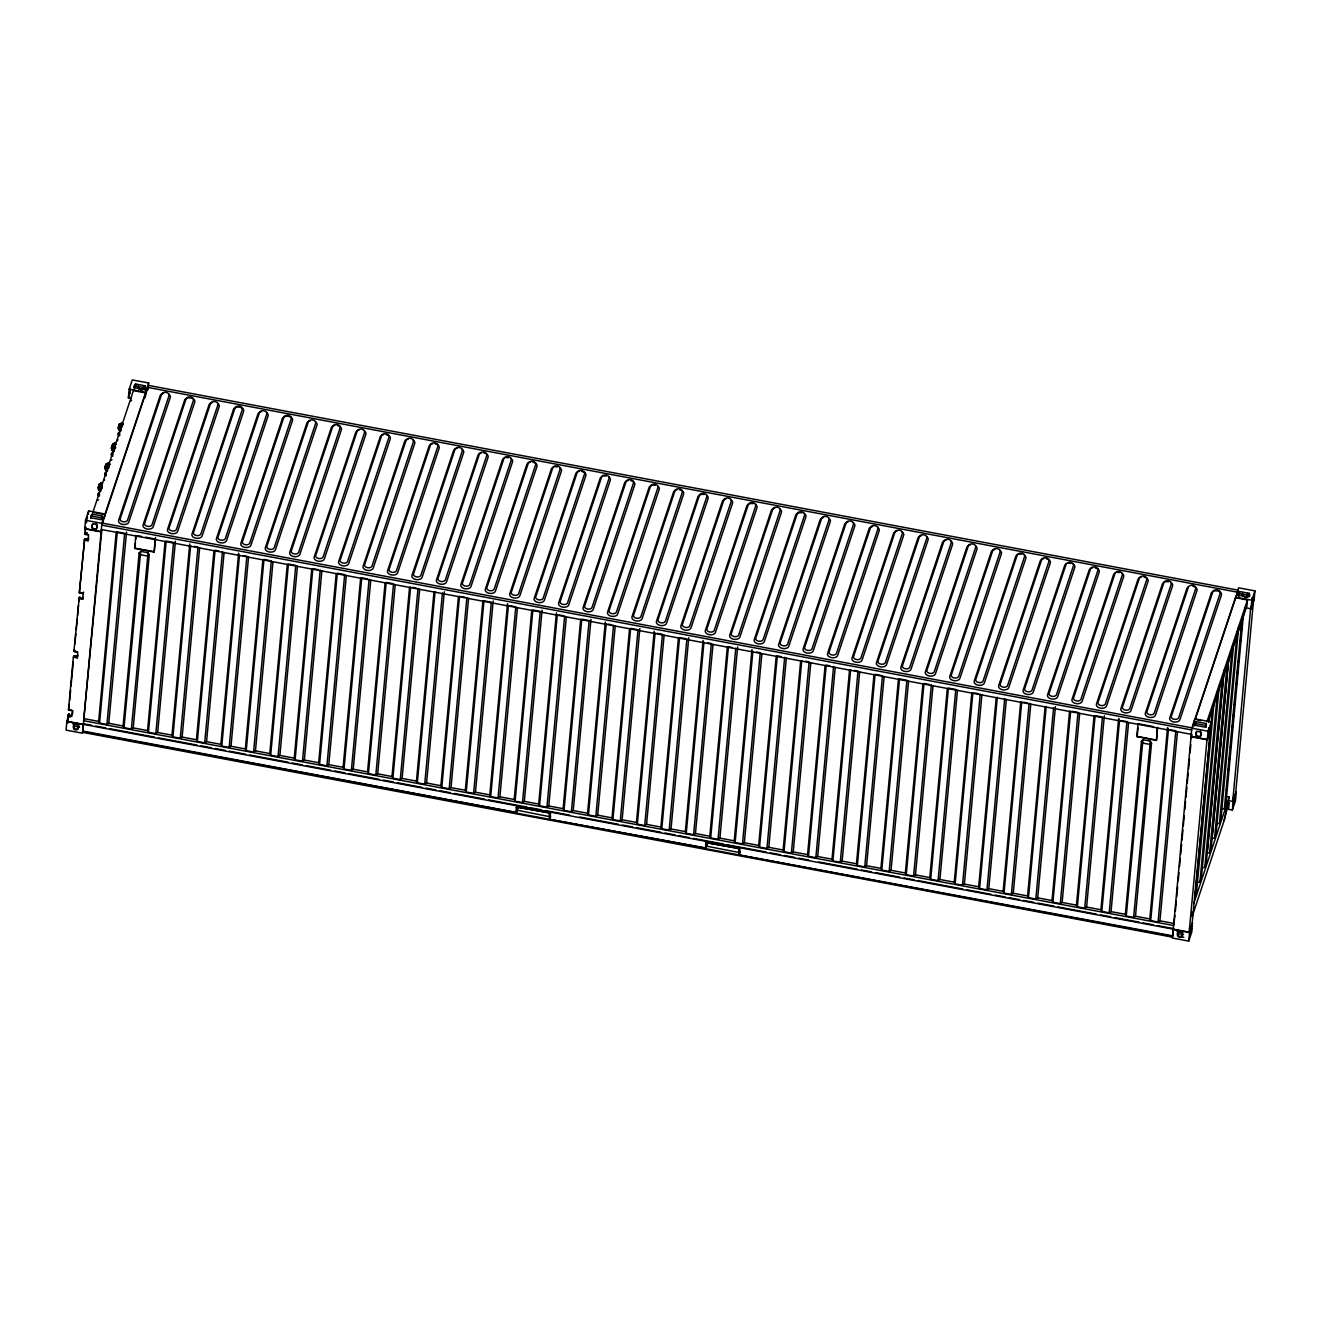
<?xml version="1.0" encoding="UTF-8"?>
<svg xmlns="http://www.w3.org/2000/svg" width="1321" height="1321" viewBox="0 0 1321 1321"><rect width="100%" height="100%" fill="white"/><g stroke="black" fill="none" stroke-linecap="round" stroke-linejoin="round"><path stroke-width="1.5" d="M107.018 467.535L108.471 463.077L106.39 465.768L106.357 467.419L108.19 466.577L107.992 467.419L105.036 466.99M123.365 424.487L119.138 424.206L118.989 425.857L121.499 426.6L120.327 427.558L119.716 425.775L121.78 423.1L121.433 427.327L118.907 426.881L119.996 424.916M67.602 723.38L67.619 722.653A7.53 0.859 -79.4 0 1 67.817 720.572L67.965 719.45M108.124 467.304L106.918 470.243L106.142 468.41M121.78 423.1L119.204 425.23L120.261 429.903L119.402 430.101L121.119 422.968M101.222 482.578L98.877 486.26L99.719 487.614L101.222 482.578L101.667 486.145M114.3 449.982A1.882 1.189 5.3 0 1 111.922 449.09A1.882 1.189 5.3 0 1 113.111 447.637L113.292 444.351L115.191 442.733L114.696 448.034L111.311 448.149L114.316 449.487M106.027 467.056L106.126 465.421L105.961 467.172M121.169 429.044L118.296 428.516L118.973 425.362L119.187 428.681L119.27 427.195M119.336 426.534L119.435 425.445M106.39 467.056L107.81 462.961M119.699 427.079L120.079 423.942L121.928 424.289M69.336 714.083L66.843 721.547L66.05 730.117L82.43 733.188L83.52 723.759L91.611 725.279M104.805 516.115L105.003 514.018L88.623 510.946L85.518 520.259L84.726 528.829L101.106 531.917L101.866 529.605L83.652 720.705L1173.576 925.526L1174.996 915.387M67.404 721.349L68.395 714.281L67.404 721.349L1189.164 932.147L1192.169 923.115L1211.291 721.927L1194.927 718.855L1191.823 728.168L1173.246 929.158M67.916 715.718L71.763 716.444L72.308 710.632L68.461 709.905L73.349 657.164L73.827 655.728L77.675 656.454L77.196 657.891L73.349 657.164M77.196 657.891L77.724 652.079L73.893 651.352L79.26 597.175L78.897 601.237M79.326 592.815L84.693 538.621L79.326 592.815L83.157 593.525L83.636 592.089A3.269 2.081 5.3 0 1 82.48 593.013L80.664 593.426L80.036 592.171M84.214 540.074L88.061 540.784L88.59 534.972L84.759 534.262L85.749 527.195L85.403 530.943M69.319 704.407L68.461 709.905M69.699 700.361L70.64 690.206M71.004 686.16L73.266 661.821M74.934 643.839L75.875 633.684M76.255 629.638L77.196 619.499M77.576 615.437L78.517 605.299M87.335 518.74L87.384 516.759L86.757 518.393M88.309 514.364L88.623 510.946M78.781 598.611L82.629 599.338L83.157 593.525M72.804 710.582L72.589 713.67M90.571 518.443A5.218 3.303 5.3 0 1 92.206 516.131L92.387 514.166L101.965 515.966L101.783 517.931A5.218 3.303 5.3 0 1 102.08 519.929M101.007 489.464L98.051 487.482L101.436 487.35L101.915 485.913M98.002 488.126L98.299 486.755M101.965 488.737L102.212 487.201L98.943 486.607L99.521 483.75L100.28 484.295M101.189 489.183L99.488 490.025L100.148 483.866M99.488 490.025L98.778 487.267L99.835 485.798M100.148 490.141L101.321 487.73M101.04 488.555L101.007 489.563M106.274 466.957L106.671 464.893M110.056 464.464L105.812 464.183L106.44 465.735M106.093 470.094L106.951 469.88M83.322 724.337L101.899 523.347L145.492 392.882L133.421 390.62L92.866 512.333L104.953 514.596M82.843 731.025L515.983 812.432L82.645 731.603L83.52 723.759M108.19 467.584L108.322 465.124L106.489 464.777L106.357 467.419L106.39 465.768M108.471 463.077L105.581 466.858M111.311 448.149L111.608 446.779L114.762 447.373L115.241 445.937M112.648 444.335L115.125 444.698L113.738 447.258L112.037 446.003L112.846 443.773L116.446 444.45M115.274 448.76L115.538 447.225L112.252 446.63L114.531 442.601M115.191 442.733L112.186 446.283L112.103 447.291L114.63 447.753L113.457 450.164L113.474 443.889M112.813 450.032L112.797 447.406L112.83 448.711M113.144 445.804L113.292 444.351M113.738 447.258L114.696 447.026M119.138 424.206L118.296 428.516M120.327 427.558L121.648 425.147L119.798 424.801M122.391 424.966L123.315 423.843M131.241 398.331L128.368 397.786L129.161 389.216L132.265 379.903L148.646 382.974L148.018 389.844M1174.253 923.511L1159.921 920.82L1158.071 922.008L1150.707 920.621L1149.798 918.921L1135.482 916.229L1133.616 917.418L1126.252 916.031L1125.36 914.33L1111.027 911.639L1109.178 912.811L1101.813 911.44L1100.905 909.74L1086.589 907.048L1084.723 908.221L1077.358 906.833L1076.466 905.149L1062.134 902.458L1060.284 903.63L1052.92 902.243L1052.011 900.542L1037.695 897.851L1035.829 899.04L1028.481 897.653L1027.573 895.952L1013.257 893.26L1011.391 894.449L1004.026 893.062L1003.134 891.361L988.802 888.67L986.952 889.842L979.588 888.472L978.679 886.771L964.363 884.079L962.497 885.252L955.133 883.865L954.241 882.18L939.908 879.489L938.059 880.661L930.694 879.274L929.786 877.573L915.47 874.882L913.604 876.071L906.256 874.684L905.347 872.983L891.031 870.291L889.165 871.464L881.801 870.093L880.909 868.392L866.576 865.701L864.727 866.873L857.362 865.486L856.454 863.802L842.138 861.11L840.272 862.283L832.907 860.896L832.015 859.195L817.682 856.503L815.833 857.692L808.469 856.305L807.56 854.604L793.244 851.913L791.378 853.102L784.014 851.715L783.122 850.014L768.805 847.322L766.94 848.495L759.575 847.124L758.667 845.423L744.35 842.732L742.485 843.904L735.137 842.517L734.228 840.833L719.912 838.141L718.046 839.314L710.681 837.927L709.79 836.226L695.457 833.534L693.608 834.723L686.243 833.336L685.335 831.636L671.018 828.944L669.153 830.133L661.788 828.746L660.896 827.045L646.563 824.354L644.714 825.526L637.349 824.155L636.441 822.455L622.125 819.763L620.259 820.935L612.911 819.548L612.003 817.864L597.686 815.173L595.821 816.345L588.456 814.958L587.564 813.257L573.231 810.566L571.382 811.755L564.017 810.367L563.109 808.667L548.793 805.975L546.927 807.164L539.562 805.777L538.671 804.076L524.338 801.385L522.489 802.557L515.124 801.187L514.216 799.486L499.899 796.794L498.034 797.967L490.685 796.58L489.777 794.895L475.461 792.204L473.595 793.376L466.23 791.989L465.339 790.288L451.006 787.597L449.157 788.786L441.792 787.399L440.884 785.698L426.567 783.006L424.702 784.179L417.337 782.808L416.445 781.107L402.112 778.416L400.263 779.588L392.898 778.201L391.99 776.517L377.674 773.825L375.808 774.998L368.443 773.611L367.552 771.91L353.219 769.218L351.369 770.407L344.005 769.02L343.097 767.319L328.78 764.628L326.914 765.817L319.566 764.43L318.658 762.729L304.342 760.037L302.476 761.21L295.111 759.839L294.22 758.138L279.887 755.447L278.037 756.619L270.673 755.232L269.765 753.548L255.448 750.856L253.582 752.029L246.218 750.642L245.326 748.941L230.993 746.249L229.144 747.438L221.779 746.051L220.871 744.35L206.555 741.659L204.689 742.848L197.341 741.461L196.433 739.76L182.116 737.068L180.25 738.241L172.886 736.87L171.994 735.17L157.661 732.478L155.812 733.65L148.447 732.263L147.539 730.579L133.223 727.888L131.357 729.06L123.992 727.673L123.101 725.972L108.768 723.281L106.918 724.469L99.554 723.082L98.646 721.382L116.198 532.214M99.554 723.082L117.288 531.884L124.653 533.271L106.918 724.469M134.329 389.662L134.511 387.714A5.218 3.303 5.3 0 1 135.733 384.048L145.293 385.848L145.112 387.813A5.218 3.303 5.3 0 1 145.112 390.438M134.015 387.664A5.218 3.303 5.3 0 1 135.551 386.013L135.733 384.048M108.768 723.281L126.519 532.082M145.046 397.638L148.646 382.974M155.564 537.548L154.21 552.062L134.891 548.43L135.749 535.352M134.891 548.43L135.386 542.997M135.733 539.364L136.063 535.732M123.101 725.972L139.151 552.938L140.703 551.369L148.068 552.756L149.273 554.837L133.223 727.888M123.992 727.673L140.703 551.369M131.357 729.06L148.068 552.756M154.21 552.062L155.085 538.985L145.409 537.168M147.539 730.579L165.092 541.412M148.447 732.263L166.182 541.065L173.546 542.452L155.812 733.65M157.661 732.478L175.396 541.28M171.994 735.17L189.729 543.971M172.886 736.87L190.62 545.656M180.25 738.241L197.985 547.043L194.303 546.349M182.116 737.068L199.653 547.901M196.433 739.76L213.985 550.593M197.341 741.461L215.075 550.263L218.758 550.956M204.689 742.848L222.44 551.633M206.555 741.659L224.108 552.492M220.871 744.35L238.622 553.152M221.779 746.051L239.514 554.853M229.144 747.438L246.878 556.24L243.196 555.547M230.993 746.249L248.546 557.082M245.326 748.941L262.879 559.774M246.218 750.642L263.969 559.444L269.484 560.484M253.582 752.029L271.317 560.831M255.448 750.856L273.001 561.689M269.765 753.548L287.317 564.381M270.673 755.232L288.407 564.034L295.772 565.421L278.037 756.619M279.887 755.447L297.44 566.28M294.22 758.138L311.756 568.971M295.111 759.839L312.846 568.624L318.378 569.665M302.476 761.21L320.21 570.012M304.342 760.037L321.878 570.87M318.658 762.729L336.211 573.562M319.566 764.43L337.301 573.231L344.665 574.602L326.914 765.817M328.78 764.628L346.333 575.461M343.097 767.319L360.65 578.152M344.005 769.02L361.739 577.822L367.271 578.862M351.369 770.407L369.104 579.209M353.219 769.218L370.772 580.068M367.552 771.91L385.105 582.759M368.443 773.611L386.194 582.412L393.542 583.799L375.808 774.998M377.674 773.825L395.227 584.658M391.99 776.517L409.543 587.35M392.898 778.201L410.633 587.003M400.263 779.588L417.997 588.39M402.112 778.416L419.665 589.249M416.445 781.107L433.982 591.94M417.337 782.808L435.071 591.61M424.702 784.179L442.436 592.98M426.567 783.006L444.302 591.808M440.884 785.698L458.437 596.531M441.792 787.399L459.526 596.2M449.157 788.786L466.891 597.587M451.006 787.597L468.559 598.43M465.339 790.288L482.875 601.121M466.23 791.989L483.965 600.791L491.329 602.178L473.595 793.376M475.461 792.204L493.195 600.989M489.777 794.895L507.512 603.68M490.685 796.58L508.42 605.381M498.034 797.967L515.784 606.768M499.899 796.794L517.452 607.627M514.216 799.486L531.769 610.319M515.124 801.187L532.858 609.972L540.223 611.359L522.489 802.557M515.801 812.993L516.494 806.982M516.263 813.092L517.749 807.081L549.387 813.092L549.387 819.317L516.263 813.092L518.195 807.263M550.774 816.89L516.759 810.12M524.338 801.385L542.089 610.186M538.671 804.076L556.405 612.878M539.562 805.777L557.313 614.579M546.927 807.164L564.661 615.949M548.793 805.975L566.346 616.808M549.85 819.4L705.563 848.049L549.85 819.4L549.586 812.778L516.445 807.164M550.031 818.822L550.543 813.373L549.272 812.035L517.981 806.14L516.296 807.56M563.109 808.667L580.662 619.499M564.017 810.367L581.752 619.169L589.116 620.556L571.382 811.755M573.231 810.566L590.966 619.367M587.564 813.257L605.299 622.059M588.456 814.958L606.19 623.76M595.821 816.345L613.555 625.147M597.686 815.173L615.223 626.005M612.003 817.864L629.556 628.697M612.911 819.548L630.645 628.35L638.01 629.737L620.259 820.935M622.125 819.763L639.859 628.565M636.441 822.455L654.192 631.256M637.349 824.155L655.084 632.941M644.714 825.526L662.448 634.328L656.933 633.287M646.563 824.354L664.116 635.186M660.896 827.045L678.449 637.878M661.788 828.746L679.539 637.548L686.887 638.918L669.153 830.133M671.018 828.944L688.753 637.746M685.335 831.636L703.069 640.437M686.243 833.336L703.977 642.138M693.608 834.723L711.342 643.525L707.66 642.832M695.457 833.534L713.01 644.367M705.364 848.627L706.058 842.6M705.827 848.709L707.313 842.715L738.951 848.709L738.951 854.935L705.827 848.709L707.759 842.881M706.471 842.699L706.322 845.754M709.79 836.226L727.326 647.059M710.681 837.927L728.416 646.729L732.098 647.422M718.046 839.314L735.78 648.116M719.912 838.141L737.646 646.927M734.228 840.833L751.963 649.618M735.137 842.517L752.871 651.319M1157.229 925.542L1173.428 928.58L1172.569 936.424L739.413 855.017L739.347 847.834L707.544 841.774L705.876 843.178M742.485 843.904L760.236 652.706L756.553 652.013M744.35 842.732L761.903 653.565M758.667 845.423L776.22 656.256M759.575 847.124L777.309 655.91L780.992 656.603M766.94 848.495L784.674 657.297M768.805 847.322L786.342 658.155M783.122 850.014L800.675 660.847M784.014 851.715L801.764 660.517M791.378 853.102L809.113 661.887L805.447 661.21M793.244 851.913L810.797 662.746M807.56 854.604L825.113 665.437M808.469 856.305L826.203 665.107L829.885 665.801M815.833 857.692L833.568 666.494M817.682 856.503L835.235 667.336M832.015 859.195L849.552 670.044M832.907 860.896L850.641 669.697M840.272 862.283L858.006 671.085L854.324 670.391M842.138 861.11L859.674 671.943M856.454 863.802L874.007 674.635M857.362 865.486L875.096 674.288L880.612 675.328M864.727 866.873L882.461 675.675M866.576 865.701L884.129 676.534M880.909 868.392L898.445 679.225M881.801 870.093L899.535 678.895L906.9 680.265L889.165 871.464M891.031 870.291L908.567 681.124M905.347 872.983L922.9 683.816M906.256 874.684L923.99 683.485L929.505 684.526M913.604 876.071L931.355 684.872M915.47 874.882L933.022 685.715M929.786 877.573L947.339 688.406M930.694 879.274L948.428 688.076L955.793 689.463L938.059 880.661M939.908 879.489L957.461 690.322M954.241 882.18L971.794 693.013M955.133 883.865L972.883 692.666M962.497 885.252L980.232 694.053M964.363 884.079L981.916 694.912M978.679 886.771L996.232 697.604M979.588 888.472L997.322 697.257M986.952 889.842L1004.687 698.644M988.802 888.67L1006.354 699.503M1003.134 891.361L1020.671 702.194M1004.026 893.062L1021.76 701.864M1011.391 894.449L1029.125 703.234M1013.257 893.26L1030.793 704.093M1027.573 895.952L1045.126 706.785M1028.481 897.653L1046.215 706.454M1035.829 899.04L1053.58 707.841M1037.695 897.851L1055.429 706.652M1052.011 900.542L1069.564 711.375M1052.92 902.243L1070.654 711.045M1060.284 903.63L1078.019 712.432L1072.503 711.392M1062.134 902.458L1079.686 713.29M1076.466 905.149L1094.019 715.982M1077.358 906.833L1095.109 715.635L1102.457 717.022L1084.723 908.221M1086.589 907.048L1104.323 715.85M1100.905 909.74L1118.639 718.541L1119.548 720.226L1101.813 911.44M1109.178 912.811L1126.912 721.613L1121.38 720.572M1111.027 911.639L1128.58 722.471M1157.642 727.706L1156.469 740.421L1136.836 736.408L1138.008 723.71L1153.464 726.616M1137.15 736.788L1137.992 727.706M1125.36 914.33L1141.41 741.279L1142.962 739.727L1150.31 741.114L1151.532 743.178L1135.482 916.229M1126.252 916.031L1142.962 739.727M1133.616 917.418L1150.31 741.114M1156.469 740.421L1157.345 727.343M1149.798 918.921L1167.533 727.722L1168.441 729.423L1150.707 920.621M1158.071 922.008L1175.806 730.81L1170.274 729.77M1159.921 920.82L1177.473 731.652M1173.428 928.58L1172.354 938.026L1188.735 941.097L1191.839 931.784L1192.169 923.115M1175.376 911.325L1176.317 901.153M1176.697 897.091L1177.638 886.919M1178.2 880.826L1178.959 872.686M1179.521 866.593L1180.28 858.452M1180.66 854.39L1181.601 844.218M1181.981 840.156L1182.922 829.984M1183.302 825.922L1184.243 815.767M1184.805 809.657L1185.564 801.533M1185.944 797.455L1186.885 787.299M1187.265 783.237L1188.206 773.066M1188.586 769.004L1189.527 758.832M1190.089 752.739L1190.848 744.598M1191.41 738.505L1191.79 734.426L1191.014 736.738L1207.394 739.81L1210.498 730.496M1194.927 718.855L1192.384 727.954L102.477 523.133M1194.564 725.923A5.218 3.303 5.3 0 1 1196.199 723.611L1196.38 721.646L1205.957 723.446L1205.776 725.411A5.218 3.303 5.3 0 1 1206.09 727.409M1189.164 932.147L1207.031 739.446L1210.036 730.414M1208.682 722.141L1209.062 718.079M1188.735 941.097L1189.527 932.527L1192.632 923.214M1207.394 739.81L1208.187 731.24L1211.291 721.927M1208.864 721.596L1209.243 717.534M1208.781 727.755L1208.137 732.379M1192.169 916.642L1192.186 912.134M1212.777 705.431L1195.043 896.695L1196.578 892.088L1214.131 701.368M1196.232 885.797L1197.338 882.461L1199.93 882.032L1217.665 690.767M1219.2 686.16L1201.45 877.425L1199.93 882.032M1202.226 867.798L1204.802 867.369L1222.371 678.135M1224.088 670.011L1207.113 853.135L1209.689 852.706L1211.225 848.099L1228.778 658.882M1224.088 671.497L1206.337 862.762L1204.802 867.369M1209.689 852.706L1227.242 663.472M1228.596 659.427L1211.984 838.472L1214.577 838.042L1216.113 833.435L1233.847 642.171M1235.267 599.222L1238.57 587.812L1254.95 590.883L1254.157 599.453L1251.053 608.766L1245.29 607.693M1214.577 838.042L1232.328 646.778M1238.9 596.646L1239.263 592.799M1238.966 592.303L1238.025 595.144A5.218 3.303 5.3 0 1 1239.544 593.492L1239.725 591.527L1249.303 593.327L1249.121 595.276A5.218 3.303 5.3 0 1 1249.534 596.613M1215.766 827.144L1216.872 823.809L1219.465 823.379L1237.017 634.146M1238.751 626.022L1221 818.772L1219.465 823.379M1221.76 809.146L1224.352 808.716L1241.905 619.483M1226.549 790.338L1227.308 782.214M1227.87 776.121L1228.629 767.98M1229.19 761.887L1229.95 753.746M1230.512 747.653L1231.271 739.512M1231.832 733.419L1232.592 725.279M1233.153 719.185L1233.913 711.045M1234.475 704.952L1235.234 696.811M1235.795 690.718L1236.555 682.594M1237.117 676.484L1237.876 668.36M1238.438 662.25L1239.197 654.126M1239.758 648.017L1240.518 639.892M1241.08 633.783L1241.839 625.659M1242.4 619.566L1242.78 615.487M1192.269 916.213L1224.121 820.605L1229.207 797.042L1225.987 796.447M1243.441 614.892L1225.888 804.109L1224.352 808.716M1224.121 820.605L1228.712 802.491M1194.861 719.433L1235.416 597.703L1247.486 599.982L1246.958 605.794L1208.335 721.712M1229.174 802.59L1228.613 808.617M1226.912 809.03L1232.377 810.054L1233.236 800.311A7.53 0.859 -79.4 0 0 1233.451 797.521L1233.12 797.867M1251.053 608.766L1251.846 600.196L1254.95 590.883M1252.126 597.637L1251.78 600.741M101.139 487.977L102.212 487.201M107.992 467.419L108.157 466.412M108.817 468.146L109.082 466.594L106.341 466.23M114.366 448.579L115.538 447.225M118.362 427.013L122.391 426.617M122.391 423.661L121.301 427.443M1189.494 932.775L1189.891 930.43A7.53 0.859 -79.4 0 0 1190.105 927.639M86.509 519.384L86.509 522.868M130.102 388.275L129.574 393.361L130.185 391.528M1189.494 928.96L1189.775 927.986M105.812 464.183L106.489 465.075M111.608 446.779L112.648 447.654M107.843 469.038L104.689 468.03L105.763 464.843M128.368 397.786L130.234 392.205M99.521 483.75L98.778 487.267L100.198 489.629M99.719 487.614L99.967 484.345L101.8 484.691L100.363 487.746L101.387 487.003M99.339 488.836L99.769 486.524M112.665 448.859L113.045 447.01M84.759 534.262L85.238 532.825M108.239 466.94L108.718 465.487M88.061 540.784L88.54 539.348M82.629 599.338L83.107 597.901M73.893 651.352L74.372 649.915M78.022 655.133L77.922 655.431A3.269 2.081 5.3 0 1 76.585 656.636L74.224 656.851L74.637 655.612M516.561 810.698L518.047 806.239M516.726 810.483L518.014 806.603M738.951 854.935L740.239 851.054M739.413 855.017L1172.751 935.846M740.173 852.722L706.289 846.117M1195.373 719.004L1237.017 593.955M1206.948 721.695L1247.486 599.982M1237.199 632.115L1238.735 627.508M1193.821 903.316L1229.207 797.042M1232.377 810.054L1235.482 800.741L1236.274 792.171L1233.17 801.484L1228.877 800.675M105.102 466.346L105.663 465.339M112.846 443.773L112.103 447.291L113.507 449.652M119.517 427.013L119.633 428.285A1.882 1.189 5.3 0 0 118.626 429.754A1.882 1.189 5.3 0 0 120.987 430.646M99.405 487.416L99.521 488.687M84.99 538.704L85.634 539.959L87.45 539.546A3.269 2.081 5.3 0 0 88.788 538.324M69.171 709.261L69.815 710.533L71.615 710.104M706.008 842.781L738.637 848.231L739.925 849.568M149.273 554.837L147.407 556.009L140.043 554.622L139.151 552.938M1151.532 743.178L1149.666 744.367L1142.302 742.98L1141.41 741.279M131.588 400.164L130.845 401.072M119.633 432.248L118.692 432.875L119.782 433.998M119.484 433.701L118.593 434.791L119.65 435.451M113.127 449.388L112.235 450.478L114.002 451.138M112.83 452.674L111.922 453.764L112.979 454.407M106.605 468.938L105.713 470.028L107.496 470.705M106.307 472.241L105.416 473.314L106.456 473.975M99.818 489.364L98.877 489.992L99.967 491.115M99.504 492.65L98.563 493.278L99.653 494.401M87.219 532.776L85.617 532.479M87.913 534.46L85.221 534.328L86.575 533.436M80.069 597.059L79.656 598.314L82.018 598.083A3.269 2.081 5.3 0 0 83.091 597.356M75.115 650.526L74.703 651.781L77.047 651.55M69.204 714.166L68.791 715.404L71.152 715.189A3.269 2.081 5.3 0 0 71.763 714.876M70.112 717.154L68.51 716.841M120.805 430.729L119.319 429.193A1.882 1.189 5.3 0 1 119.914 427.228M98.051 487.482L99.339 487.631M147.688 387.383L1237.612 592.204L1238.272 590.19L148.365 385.369L101.8 525.147L1191.724 729.968M135.551 386.013L145.112 387.813M1239.544 593.492L1249.121 595.276M134.511 387.714L144.088 389.497A5.218 3.303 5.3 0 0 145.293 385.848M129.161 389.216L145.541 392.304M1235.465 597.125L1251.846 600.196M118.89 424.916L119.815 425.098M118.411 426.369L121.466 426.435M112.995 445.227L114.844 445.573M112.087 445.342L113.028 447.637L112.037 446.003M110.006 463.82L109.131 464.282M108.603 464.265L106.77 463.919L106.638 465.372L108.471 465.719M99.686 485.203L101.519 485.55L101.387 488.01L98.233 487.416M98.778 485.319L99.702 485.501M99.224 485.748L100.115 485.913M98.712 485.979L99.636 486.145M1196.876 719.813L1200.905 720.556M92.206 516.131L101.783 517.931M1196.199 723.611L1205.776 725.411M85.518 520.259L101.899 523.347M1191.823 728.168L1208.187 731.24M137.681 535.715L141.545 536.442M412.466 587.35L416.148 588.043M461.359 596.547L465.042 597.241M510.253 605.728L513.935 606.422M559.146 614.926L562.829 615.603M608.04 624.106L611.722 624.8M974.716 693.013L978.399 693.707M1023.61 702.211L1027.292 702.888M101.387 529.506L1191.311 734.327M85.271 528.631L101.205 531.62M1191.113 736.441L1207.031 739.446M134.577 548.066L153.897 551.683M1136.836 736.408L1156.156 740.041M84.329 718.69L98.646 721.382M95.673 726.038L105.796 727.954M109.841 728.713L154.425 737.085M158.47 737.845L196.961 745.077M201.007 745.837L211.145 747.752M215.191 748.512L225.33 750.411M229.375 751.17L245.574 754.225M249.636 754.985L288.127 762.217M292.172 762.977L302.311 764.876M306.356 765.635L330.663 770.209M334.725 770.969L344.847 772.868M348.909 773.627L379.292 779.34M383.338 780.1L393.476 782.015M397.522 782.775L421.828 787.349M425.89 788.109L436.013 790.008M440.058 790.767L450.197 792.666M454.242 793.426L484.642 799.139M488.687 799.899L527.178 807.131M531.224 807.907L541.362 809.806M545.408 810.566L569.714 815.14M579.853 817.039L618.344 824.271M622.389 825.031L632.528 826.929M636.573 827.689L660.88 832.263M664.942 833.023L675.064 834.938M679.11 835.698L689.248 837.597M693.294 838.356L723.693 844.069M727.739 844.829L766.23 852.062M770.275 852.821L780.414 854.72M784.459 855.496L794.598 857.395M798.644 858.155L808.766 860.054M818.904 861.969L857.395 869.201M861.441 869.961L871.579 871.86M875.625 872.62L899.931 877.194M903.993 877.953L914.115 879.852M918.178 880.612L962.745 889M966.79 889.76L991.097 894.317M995.159 895.077L1005.281 896.992M1009.327 897.752L1019.465 899.651M1023.511 900.41L1033.649 902.309M1037.695 903.085L1053.91 906.123M1057.956 906.883L1096.447 914.115M1100.492 914.875L1110.631 916.791M1114.676 917.55L1138.983 922.108M1143.045 922.884L1153.167 924.783M66.843 721.547L83.223 724.618M1173.147 929.456L1189.527 932.527M72.919 724.024L78.666 725.097M1176.912 931.503L1182.658 932.576M73.794 726.071L79.541 727.161M1177.787 933.551L1183.533 934.624M1179.851 936.523L1183.831 937.266M82.579 732.329L1172.503 937.15M119.666 426.254L119.666 427.426M1196.843 731.124A2.411 1.833 18.4 0 0 1196.446 731.999A7.53 5.763 18.4 0 0 1196.248 734.063A2.411 1.833 18.4 0 0 1200.541 735.814A7.53 5.763 18.4 0 0 1201.136 732.874A2.411 1.833 18.4 0 0 1200.112 731.058M1205.957 723.446A5.218 3.303 5.3 0 1 1204.735 727.095L1195.158 725.295A5.218 3.303 5.3 0 1 1196.38 721.646M1239.725 591.527A5.218 3.303 5.3 0 0 1238.504 595.177L1248.081 596.976A5.218 3.303 5.3 0 0 1249.303 593.327M1244.894 596.861A2.411 1.833 18.4 0 0 1247.007 596.316A7.53 5.763 18.4 0 0 1247.602 593.377M1243.738 596.398A2.411 1.833 18.4 0 1 1242.714 594.566M1244.597 597.719A2.411 1.833 18.4 0 0 1247.123 596.316A7.53 5.763 18.4 0 0 1247.321 594.252M1242.665 596.415A2.411 1.833 18.4 0 1 1242.434 595.441A7.53 5.763 18.4 0 1 1242.615 593.36M143.411 387.978A2.411 1.833 18.4 0 1 140.901 389.398M139.745 388.919A2.411 1.833 18.4 0 1 138.722 387.103M140.604 390.256A2.411 1.833 18.4 0 0 142.734 389.712A7.53 5.763 18.4 0 0 143.312 386.772M138.655 388.952A2.411 1.833 18.4 0 1 138.441 387.961A7.53 5.763 18.4 0 1 138.622 385.897M101.965 515.966A5.218 3.303 5.3 0 1 100.743 519.632L91.166 517.832A5.218 3.303 5.3 0 1 92.387 514.166M96.119 523.578A2.411 1.833 18.4 0 1 96.912 524.42A7.53 5.763 18.4 0 1 96.549 528.35A2.411 1.833 18.4 0 1 92.189 528.45A7.53 5.763 18.4 0 1 92.156 525.395A2.411 1.833 18.4 0 1 94.683 523.975A2.411 1.833 18.4 0 1 96.846 526.27A7.53 5.763 18.4 0 1 96.664 528.334A2.411 1.833 18.4 0 1 92.255 526.6A7.53 5.763 18.4 0 1 92.85 523.661M1182.345 932.048A7.53 5.763 18.4 0 1 1182.378 935.103A2.411 1.833 18.4 0 1 1177.903 935.202A7.53 5.763 18.4 0 1 1178.266 931.288A2.411 1.833 18.4 0 1 1181.535 931.206M77.543 723.743A2.411 1.833 18.4 0 0 74.273 723.825A7.53 5.763 18.4 0 0 73.91 727.739A2.411 1.833 18.4 0 0 78.385 727.64A7.53 5.763 18.4 0 0 78.335 724.585M97.853 500.131A1.882 1.189 5.3 0 1 98.662 499.85M99.422 496.135A1.882 1.189 5.3 0 1 98.415 494.104M106.225 475.709A1.882 1.189 5.3 0 1 106.027 473.397M104.21 480.25A1.882 1.189 5.3 0 1 104.656 479.721M87.252 538.324A1.75 1.106 5.3 0 1 86.658 538.737M99.537 495.045A1.882 1.189 5.3 0 1 99.323 492.733M100.875 491.049A1.882 1.189 5.3 0 1 98.497 490.157A1.882 1.189 5.3 0 1 99.702 488.704M106.324 474.619A1.882 1.189 5.3 0 1 106.126 472.307M107.678 470.623A1.882 1.189 5.3 0 1 105.3 469.731A1.882 1.189 5.3 0 1 106.506 468.295M105.944 469.186A1.882 1.189 5.3 0 1 105.35 468.03M100.974 489.959A1.882 1.189 5.3 0 1 98.976 487.911M1168.557 581.735A5.185 3.286 5.3 0 0 1162.43 583.948L1120.885 708.65A5.185 3.286 5.3 0 0 1124.898 712.779A5.185 3.286 5.3 0 0 1131.007 710.566L1172.553 585.847A5.185 3.286 5.3 0 0 1170.934 582.627M1188.091 587.085A5.185 3.286 5.3 0 0 1186.885 588.539L1145.34 713.257A5.185 3.286 5.3 0 0 1149.336 717.369A5.185 3.286 5.3 0 0 1155.462 715.156L1197.008 590.437A5.185 3.286 5.3 0 0 1192.995 586.326M163.622 393.328A5.185 3.286 5.3 0 0 160.171 395.59L118.626 520.309A5.185 3.286 5.3 0 0 122.638 524.42A5.185 3.286 5.3 0 0 128.748 522.208L170.293 397.489A5.185 3.286 5.3 0 0 168.675 394.285M212.516 402.509A5.185 3.286 5.3 0 0 209.065 404.787L167.519 529.49A5.185 3.286 5.3 0 0 171.532 533.601A5.185 3.286 5.3 0 0 177.641 531.389L219.187 406.686A5.185 3.286 5.3 0 0 217.569 403.466M261.393 411.706A5.185 3.286 5.3 0 0 257.958 413.968L216.413 538.687A5.185 3.286 5.3 0 0 220.425 542.799A5.185 3.286 5.3 0 0 226.535 540.586L268.08 415.867A5.185 3.286 5.3 0 0 266.462 412.647M310.286 420.887A5.185 3.286 5.3 0 0 306.852 423.149L265.306 547.868A5.185 3.286 5.3 0 0 269.319 551.98A5.185 3.286 5.3 0 0 275.429 549.767L316.974 425.065A5.185 3.286 5.3 0 0 315.356 421.845M383.618 434.675A5.185 3.286 5.3 0 0 380.184 436.937L338.638 561.656A5.185 3.286 5.3 0 0 342.651 565.768A5.185 3.286 5.3 0 0 348.761 563.555L390.306 438.836A5.185 3.286 5.3 0 0 386.293 434.725M408.073 439.266A5.185 3.286 5.3 0 0 404.622 441.528L363.093 566.247A5.185 3.286 5.3 0 0 367.089 570.358A5.185 3.286 5.3 0 0 373.216 568.146L414.744 443.427A5.185 3.286 5.3 0 0 413.126 440.223M432.512 443.856A5.185 3.286 5.3 0 0 429.077 446.118L387.532 570.837A5.185 3.286 5.3 0 0 391.544 574.949A5.185 3.286 5.3 0 0 397.654 572.736L439.199 448.034A5.185 3.286 5.3 0 0 435.187 443.906M456.967 448.463A5.185 3.286 5.3 0 0 453.516 450.725L411.97 575.428A5.185 3.286 5.3 0 0 415.983 579.539A5.185 3.286 5.3 0 0 422.093 577.327L463.638 452.624A5.185 3.286 5.3 0 0 462.02 449.404M481.405 453.053A5.185 3.286 5.3 0 0 477.971 455.316L436.425 580.018A5.185 3.286 5.3 0 0 440.421 584.146A5.185 3.286 5.3 0 0 446.548 581.934L488.093 457.215A5.185 3.286 5.3 0 0 484.08 453.103M503.615 458.453A5.185 3.286 5.3 0 0 502.409 459.906L460.864 584.625A5.185 3.286 5.3 0 0 464.876 588.737A5.185 3.286 5.3 0 0 470.986 586.524L512.531 461.805A5.185 3.286 5.3 0 0 510.913 458.602M505.86 457.644A5.185 3.286 5.3 0 1 508.519 457.693M530.299 462.234A5.185 3.286 5.3 0 0 526.848 464.497L485.319 589.216A5.185 3.286 5.3 0 0 489.315 593.327A5.185 3.286 5.3 0 0 495.441 591.114L536.97 466.412A5.185 3.286 5.3 0 0 532.974 462.284M552.508 467.634A5.185 3.286 5.3 0 0 551.303 469.104L509.757 593.806A5.185 3.286 5.3 0 0 513.77 597.918A5.185 3.286 5.3 0 0 519.88 595.705L561.425 471.003A5.185 3.286 5.3 0 0 559.807 467.783M554.737 466.825A5.185 3.286 5.3 0 1 557.412 466.891M601.402 476.831A5.185 3.286 5.3 0 0 600.196 478.285L558.651 603.003A5.185 3.286 5.3 0 0 562.647 607.115A5.185 3.286 5.3 0 0 568.773 604.902L610.319 480.184A5.185 3.286 5.3 0 0 608.7 476.964M603.631 476.022A5.185 3.286 5.3 0 1 606.306 476.072M628.086 480.613A5.185 3.286 5.3 0 0 624.635 482.875L583.089 607.594A5.185 3.286 5.3 0 0 587.102 611.706A5.185 3.286 5.3 0 0 593.212 609.493L634.757 484.774A5.185 3.286 5.3 0 0 630.744 480.662M655.199 485.253A5.185 3.286 5.3 0 0 649.073 487.466L607.544 612.184A5.185 3.286 5.3 0 0 611.54 616.296A5.185 3.286 5.3 0 0 617.667 614.083L659.212 489.381A5.185 3.286 5.3 0 0 657.594 486.161M676.963 489.794A5.185 3.286 5.3 0 0 673.528 492.073L631.983 616.775A5.185 3.286 5.3 0 0 635.995 620.887A5.185 3.286 5.3 0 0 642.105 618.674L683.651 493.971A5.185 3.286 5.3 0 0 679.638 489.86M704.093 494.45A5.185 3.286 5.3 0 0 697.967 496.663L656.421 621.365A5.185 3.286 5.3 0 0 660.434 625.494A5.185 3.286 5.3 0 0 666.544 623.281L708.089 498.562A5.185 3.286 5.3 0 0 706.471 495.342M725.856 498.991A5.185 3.286 5.3 0 0 722.422 501.253L680.876 625.972A5.185 3.286 5.3 0 0 684.889 630.084A5.185 3.286 5.3 0 0 690.999 627.871L732.544 503.152A5.185 3.286 5.3 0 0 730.926 499.932M752.97 503.631A5.185 3.286 5.3 0 0 746.86 505.844L705.315 630.563A5.185 3.286 5.3 0 0 709.327 634.674A5.185 3.286 5.3 0 0 715.437 632.462L756.983 507.743A5.185 3.286 5.3 0 0 755.364 504.539M774.75 508.172A5.185 3.286 5.3 0 0 771.315 510.434L729.77 635.153A5.185 3.286 5.3 0 0 733.766 639.265A5.185 3.286 5.3 0 0 739.892 637.052L781.438 512.35A5.185 3.286 5.3 0 0 779.819 509.13M801.864 512.829A5.185 3.286 5.3 0 0 795.754 515.041L754.208 639.744A5.185 3.286 5.3 0 0 758.221 643.855A5.185 3.286 5.3 0 0 764.331 641.643L805.876 516.94A5.185 3.286 5.3 0 0 804.258 513.72M823.644 517.37A5.185 3.286 5.3 0 0 820.192 519.632L778.663 644.334A5.185 3.286 5.3 0 0 782.659 648.462A5.185 3.286 5.3 0 0 788.786 646.25L830.315 521.531A5.185 3.286 5.3 0 0 828.696 518.311M848.082 521.96A5.185 3.286 5.3 0 0 844.647 524.222L803.102 648.941A5.185 3.286 5.3 0 0 807.114 653.053A5.185 3.286 5.3 0 0 813.224 650.84L854.77 526.121A5.185 3.286 5.3 0 0 853.151 522.918M872.537 526.551A5.185 3.286 5.3 0 0 869.086 528.813L827.54 653.532A5.185 3.286 5.3 0 0 831.553 657.643A5.185 3.286 5.3 0 0 837.663 655.431L879.208 530.712A5.185 3.286 5.3 0 0 877.59 527.508M896.976 531.141A5.185 3.286 5.3 0 0 893.541 533.403L851.995 658.122A5.185 3.286 5.3 0 0 855.991 662.234A5.185 3.286 5.3 0 0 862.118 660.021L903.663 535.319A5.185 3.286 5.3 0 0 902.045 532.099M921.431 535.748A5.185 3.286 5.3 0 0 917.979 538.01L876.434 662.713A5.185 3.286 5.3 0 0 880.447 666.824A5.185 3.286 5.3 0 0 886.556 664.612L928.102 539.909A5.185 3.286 5.3 0 0 926.483 536.689M945.869 540.339A5.185 3.286 5.3 0 0 942.418 542.601L900.889 667.303A5.185 3.286 5.3 0 0 904.885 671.431A5.185 3.286 5.3 0 0 911.011 669.219L952.54 544.5A5.185 3.286 5.3 0 0 950.938 541.28M970.308 544.929A5.185 3.286 5.3 0 0 966.873 547.191L925.327 671.91A5.185 3.286 5.3 0 0 929.34 676.022A5.185 3.286 5.3 0 0 935.45 673.809L976.995 549.09A5.185 3.286 5.3 0 0 975.377 545.887M994.763 549.519A5.185 3.286 5.3 0 0 991.311 551.782L949.766 676.501A5.185 3.286 5.3 0 0 953.779 680.612A5.185 3.286 5.3 0 0 959.888 678.4L1001.434 553.697A5.185 3.286 5.3 0 0 999.815 550.477M1021.876 554.176A5.185 3.286 5.3 0 0 1015.766 556.389L974.221 681.091A5.185 3.286 5.3 0 0 978.234 685.203A5.185 3.286 5.3 0 0 984.343 682.99L1025.889 558.288A5.185 3.286 5.3 0 0 1024.27 555.068M1043.656 558.717A5.185 3.286 5.3 0 0 1040.205 560.979L998.659 685.682A5.185 3.286 5.3 0 0 1002.672 689.81A5.185 3.286 5.3 0 0 1008.782 687.597L1050.327 562.878A5.185 3.286 5.3 0 0 1046.315 558.766M1065.865 564.117A5.185 3.286 5.3 0 0 1064.66 565.57L1023.115 690.289A5.185 3.286 5.3 0 0 1027.111 694.4A5.185 3.286 5.3 0 0 1033.237 692.187L1074.782 567.469A5.185 3.286 5.3 0 0 1073.164 564.249M1068.095 563.307A5.185 3.286 5.3 0 1 1070.77 563.357M1092.533 567.898A5.185 3.286 5.3 0 0 1089.098 570.16L1047.553 694.879A5.185 3.286 5.3 0 0 1051.566 698.991A5.185 3.286 5.3 0 0 1057.675 696.778L1099.221 572.059A5.185 3.286 5.3 0 0 1095.208 567.947M1114.742 573.297A5.185 3.286 5.3 0 0 1113.537 574.751L1071.992 699.47A5.185 3.286 5.3 0 0 1076.004 703.581A5.185 3.286 5.3 0 0 1082.13 701.368L1123.659 576.666A5.185 3.286 5.3 0 0 1122.041 573.446M1116.988 572.488A5.185 3.286 5.3 0 1 1119.663 572.538M1141.427 577.079A5.185 3.286 5.3 0 0 1137.992 579.358L1096.447 704.06A5.185 3.286 5.3 0 0 1100.459 708.172A5.185 3.286 5.3 0 0 1106.569 705.959L1148.114 581.257A5.185 3.286 5.3 0 0 1144.102 577.145M334.741 425.478A5.185 3.286 5.3 0 0 331.29 427.756L289.745 552.459A5.185 3.286 5.3 0 0 293.757 556.57A5.185 3.286 5.3 0 0 299.867 554.358L341.412 429.655A5.185 3.286 5.3 0 0 337.4 425.544M359.18 430.085A5.185 3.286 5.3 0 0 355.745 432.347L314.2 557.049A5.185 3.286 5.3 0 0 318.196 561.177A5.185 3.286 5.3 0 0 324.322 558.965L365.867 434.246A5.185 3.286 5.3 0 0 364.249 431.026M579.192 471.432A5.185 3.286 5.3 0 0 575.741 473.694L534.196 598.396A5.185 3.286 5.3 0 0 538.208 602.525A5.185 3.286 5.3 0 0 544.318 600.312L585.864 475.593A5.185 3.286 5.3 0 0 581.867 471.481M112.846 455.068A1.882 1.189 5.3 0 1 112.648 452.74M112.747 456.158A1.882 1.189 5.3 0 1 111.724 454.127M114.184 451.072A1.882 1.189 5.3 0 1 111.823 450.18A1.882 1.189 5.3 0 1 113.012 448.727M110.733 460.583A1.882 1.189 5.3 0 1 111.988 459.758M117.602 440.785A1.882 1.189 5.3 0 1 117.982 439.629M119.551 435.732A1.882 1.189 5.3 0 1 119.336 433.42M119.65 434.642A1.882 1.189 5.3 0 1 119.451 432.33M1208.781 733.386C1210.201 734.377 1211.175 720.176 1208.781 733.386M1252.126 603.268C1253.629 604.044 1254.422 590.206 1252.126 603.268M1250.591 608.684L1232.708 801.401L1235.729 792.369L1253.596 599.651L1250.591 608.684M1233.979 800.328L1233.831 801.434A7.53 0.859 -79.4 0 0 1233.616 804.241L1234.475 801.698A7.53 0.859 -79.4 0 0 1234.838 797.785L1233.979 800.328M1190.882 929.224L1190.634 930.446A7.53 0.859 -79.4 0 0 1190.271 934.36L1191.129 931.817A7.53 0.859 -79.4 0 0 1191.492 927.903L1190.882 929.224M161.723 394.038L120.178 518.757A3.765 2.394 5.3 0 0 123.101 521.745A3.765 2.394 5.3 0 0 127.543 520.127L169.088 395.425A3.765 2.394 5.3 0 0 166.165 392.42A3.765 2.394 5.3 0 0 161.723 394.038M184.626 400.18L143.081 524.899A5.185 3.286 5.3 0 0 147.077 529.011A5.185 3.286 5.3 0 0 153.203 526.798L194.748 402.096A5.185 3.286 5.3 0 0 190.736 397.968A5.185 3.286 5.3 0 0 184.626 400.18M186.162 398.628L144.633 523.347A3.765 2.394 5.3 0 0 147.539 526.336A3.765 2.394 5.3 0 0 151.981 524.734L193.527 400.015A3.765 2.394 5.3 0 0 190.62 397.027A3.765 2.394 5.3 0 0 186.162 398.628M210.617 403.219L169.071 527.938A3.765 2.394 5.3 0 0 171.978 530.926A3.765 2.394 5.3 0 0 176.436 529.325L217.982 404.606A3.765 2.394 5.3 0 0 215.059 401.617A3.765 2.394 5.3 0 0 210.617 403.219M233.503 409.378L191.974 534.08A5.185 3.286 5.3 0 0 195.97 538.208A5.185 3.286 5.3 0 0 202.096 535.996L243.625 411.277A5.185 3.286 5.3 0 0 239.629 407.165A5.185 3.286 5.3 0 0 233.503 409.378M235.055 407.826L193.51 532.528A3.765 2.394 5.3 0 0 196.433 535.517A3.765 2.394 5.3 0 0 200.875 533.915L242.42 409.196A3.765 2.394 5.3 0 0 239.514 406.208A3.765 2.394 5.3 0 0 235.055 407.826M259.51 412.416L217.965 537.119A3.765 2.394 5.3 0 0 220.871 540.124A3.765 2.394 5.3 0 0 225.33 538.506L266.875 413.803A3.765 2.394 5.3 0 0 263.952 410.798A3.765 2.394 5.3 0 0 259.51 412.416M282.397 418.559L240.851 543.278A5.185 3.286 5.3 0 0 244.864 547.389A5.185 3.286 5.3 0 0 250.973 545.177L292.519 420.458A5.185 3.286 5.3 0 0 288.523 416.346A5.185 3.286 5.3 0 0 282.397 418.559M283.949 417.007L242.404 541.726A3.765 2.394 5.3 0 0 245.326 544.714A3.765 2.394 5.3 0 0 249.768 543.096L291.314 418.394A3.765 2.394 5.3 0 0 288.391 415.405A3.765 2.394 5.3 0 0 283.949 417.007M308.404 421.597L266.859 546.316A3.765 2.394 5.3 0 0 269.765 549.305A3.765 2.394 5.3 0 0 274.207 547.703L315.752 422.984A3.765 2.394 5.3 0 0 312.846 419.995A3.765 2.394 5.3 0 0 308.404 421.597M332.842 426.188L291.297 550.907A3.765 2.394 5.3 0 0 294.22 553.895A3.765 2.394 5.3 0 0 298.662 552.294L340.207 427.575A3.765 2.394 5.3 0 0 337.284 424.586A3.765 2.394 5.3 0 0 332.842 426.188M357.281 430.795L315.736 555.497A3.765 2.394 5.3 0 0 318.658 558.486A3.765 2.394 5.3 0 0 323.1 556.884L364.646 432.165A3.765 2.394 5.3 0 0 361.739 429.176A3.765 2.394 5.3 0 0 357.281 430.795M381.736 435.385L340.191 560.087A3.765 2.394 5.3 0 0 343.097 563.093A3.765 2.394 5.3 0 0 347.555 561.475L389.101 436.772A3.765 2.394 5.3 0 0 386.178 433.767A3.765 2.394 5.3 0 0 381.736 435.385M406.174 439.976L364.629 564.694A3.765 2.394 5.3 0 0 367.552 567.683A3.765 2.394 5.3 0 0 371.994 566.065L413.539 441.363A3.765 2.394 5.3 0 0 410.616 438.374A3.765 2.394 5.3 0 0 406.174 439.976M430.629 444.566L389.084 569.285A3.765 2.394 5.3 0 0 391.99 572.274A3.765 2.394 5.3 0 0 396.449 570.672L437.978 445.953A3.765 2.394 5.3 0 0 435.071 442.964A3.765 2.394 5.3 0 0 430.629 444.566M455.068 449.157L413.523 573.875A3.765 2.394 5.3 0 0 416.445 576.864A3.765 2.394 5.3 0 0 420.887 575.262L462.433 450.544A3.765 2.394 5.3 0 0 459.51 447.555A3.765 2.394 5.3 0 0 455.068 449.157M479.506 453.764L437.978 578.466A3.765 2.394 5.3 0 0 440.884 581.455A3.765 2.394 5.3 0 0 445.326 579.853L486.871 455.134A3.765 2.394 5.3 0 0 483.965 452.145A3.765 2.394 5.3 0 0 479.506 453.764M503.962 458.354L462.416 583.056A3.765 2.394 5.3 0 0 465.322 586.062A3.765 2.394 5.3 0 0 469.781 584.443L511.326 459.741A3.765 2.394 5.3 0 0 508.403 456.736A3.765 2.394 5.3 0 0 503.962 458.354M528.4 462.944L486.855 587.663A3.765 2.394 5.3 0 0 489.777 590.652A3.765 2.394 5.3 0 0 494.219 589.034L535.765 464.332A3.765 2.394 5.3 0 0 532.858 461.343A3.765 2.394 5.3 0 0 528.4 462.944M552.855 467.535L511.31 592.254A3.765 2.394 5.3 0 0 514.216 595.243A3.765 2.394 5.3 0 0 518.674 593.641L560.203 468.922A3.765 2.394 5.3 0 0 557.297 465.933A3.765 2.394 5.3 0 0 552.855 467.535M577.294 472.142L535.748 596.844A3.765 2.394 5.3 0 0 538.671 599.833A3.765 2.394 5.3 0 0 543.113 598.231L584.658 473.512A3.765 2.394 5.3 0 0 581.735 470.524A3.765 2.394 5.3 0 0 577.294 472.142M601.732 476.732L560.203 601.435A3.765 2.394 5.3 0 0 563.109 604.44A3.765 2.394 5.3 0 0 567.551 602.822L609.097 478.103A3.765 2.394 5.3 0 0 606.19 475.114A3.765 2.394 5.3 0 0 601.732 476.732M626.187 481.323L584.642 606.042A3.765 2.394 5.3 0 0 587.564 609.031A3.765 2.394 5.3 0 0 592.006 607.412L633.552 482.71A3.765 2.394 5.3 0 0 630.629 479.705A3.765 2.394 5.3 0 0 626.187 481.323M650.626 485.913L609.08 610.632A3.765 2.394 5.3 0 0 612.003 613.621A3.765 2.394 5.3 0 0 616.445 612.003L657.99 487.3A3.765 2.394 5.3 0 0 655.084 484.312A3.765 2.394 5.3 0 0 650.626 485.913M675.081 490.504L633.535 615.223A3.765 2.394 5.3 0 0 636.441 618.211A3.765 2.394 5.3 0 0 640.9 616.61L682.445 491.891A3.765 2.394 5.3 0 0 679.522 488.902A3.765 2.394 5.3 0 0 675.081 490.504M699.519 495.111L657.974 619.813A3.765 2.394 5.3 0 0 660.896 622.802A3.765 2.394 5.3 0 0 665.338 621.2L706.884 496.481A3.765 2.394 5.3 0 0 703.961 493.493A3.765 2.394 5.3 0 0 699.519 495.111M723.974 499.701L682.429 624.404A3.765 2.394 5.3 0 0 685.335 627.409A3.765 2.394 5.3 0 0 689.793 625.791L731.322 501.088A3.765 2.394 5.3 0 0 728.416 498.083A3.765 2.394 5.3 0 0 723.974 499.701M748.413 504.292L706.867 629.011A3.765 2.394 5.3 0 0 709.79 631.999A3.765 2.394 5.3 0 0 714.232 630.381L755.777 505.679A3.765 2.394 5.3 0 0 752.854 502.69A3.765 2.394 5.3 0 0 748.413 504.292M772.851 508.882L731.306 633.601A3.765 2.394 5.3 0 0 734.228 636.59A3.765 2.394 5.3 0 0 738.67 634.988L780.216 510.269A3.765 2.394 5.3 0 0 777.309 507.281A3.765 2.394 5.3 0 0 772.851 508.882M797.306 513.473L755.761 638.192A3.765 2.394 5.3 0 0 758.667 641.18A3.765 2.394 5.3 0 0 763.125 639.579L804.671 514.86A3.765 2.394 5.3 0 0 801.748 511.871A3.765 2.394 5.3 0 0 797.306 513.473M821.745 518.08L780.199 642.782A3.765 2.394 5.3 0 0 783.122 645.771A3.765 2.394 5.3 0 0 787.564 644.169L829.109 519.45A3.765 2.394 5.3 0 0 826.203 516.461A3.765 2.394 5.3 0 0 821.745 518.08M846.2 522.67L804.654 647.373A3.765 2.394 5.3 0 0 807.56 650.378A3.765 2.394 5.3 0 0 812.019 648.76L853.548 524.057A3.765 2.394 5.3 0 0 850.641 521.052A3.765 2.394 5.3 0 0 846.2 522.67M870.638 527.261L829.093 651.98A3.765 2.394 5.3 0 0 832.015 654.968A3.765 2.394 5.3 0 0 836.457 653.35L878.003 528.648A3.765 2.394 5.3 0 0 875.08 525.659A3.765 2.394 5.3 0 0 870.638 527.261M895.077 531.851L853.548 656.57A3.765 2.394 5.3 0 0 856.454 659.559A3.765 2.394 5.3 0 0 860.896 657.957L902.441 533.238A3.765 2.394 5.3 0 0 899.535 530.249A3.765 2.394 5.3 0 0 895.077 531.851M919.532 536.442L877.986 661.16A3.765 2.394 5.3 0 0 880.892 664.149A3.765 2.394 5.3 0 0 885.351 662.548L926.896 537.829A3.765 2.394 5.3 0 0 923.973 534.84A3.765 2.394 5.3 0 0 919.532 536.442M943.97 541.049L902.425 665.751A3.765 2.394 5.3 0 0 905.347 668.74A3.765 2.394 5.3 0 0 909.789 667.138L951.335 542.419A3.765 2.394 5.3 0 0 948.428 539.43A3.765 2.394 5.3 0 0 943.97 541.049M968.425 545.639L926.88 670.341A3.765 2.394 5.3 0 0 929.786 673.347A3.765 2.394 5.3 0 0 934.244 671.729L975.773 547.026A3.765 2.394 5.3 0 0 972.867 544.021A3.765 2.394 5.3 0 0 968.425 545.639M992.864 550.23L951.318 674.948A3.765 2.394 5.3 0 0 954.241 677.937A3.765 2.394 5.3 0 0 958.683 676.319L1000.228 551.617A3.765 2.394 5.3 0 0 997.305 548.628A3.765 2.394 5.3 0 0 992.864 550.23M1017.302 554.82L975.773 679.539A3.765 2.394 5.3 0 0 978.679 682.528A3.765 2.394 5.3 0 0 983.121 680.926L1024.667 556.207A3.765 2.394 5.3 0 0 1021.76 553.218A3.765 2.394 5.3 0 0 1017.302 554.82M1041.757 559.41L1000.212 684.129A3.765 2.394 5.3 0 0 1003.134 687.118A3.765 2.394 5.3 0 0 1007.576 685.516L1049.122 560.798A3.765 2.394 5.3 0 0 1046.199 557.809A3.765 2.394 5.3 0 0 1041.757 559.41M1066.196 564.017L1024.65 688.72A3.765 2.394 5.3 0 0 1027.573 691.725A3.765 2.394 5.3 0 0 1032.015 690.107L1073.56 565.388A3.765 2.394 5.3 0 0 1070.654 562.399A3.765 2.394 5.3 0 0 1066.196 564.017M1090.651 568.608L1049.105 693.31A3.765 2.394 5.3 0 0 1052.011 696.316A3.765 2.394 5.3 0 0 1056.47 694.697L1098.015 569.995A3.765 2.394 5.3 0 0 1095.092 566.99A3.765 2.394 5.3 0 0 1090.651 568.608M1115.089 573.198L1073.544 697.917A3.765 2.394 5.3 0 0 1076.466 700.906A3.765 2.394 5.3 0 0 1080.908 699.288L1122.454 574.585A3.765 2.394 5.3 0 0 1119.531 571.597A3.765 2.394 5.3 0 0 1115.089 573.198M1139.544 577.789L1097.999 702.508A3.765 2.394 5.3 0 0 1100.905 705.497A3.765 2.394 5.3 0 0 1105.363 703.895L1146.892 579.176A3.765 2.394 5.3 0 0 1143.986 576.187A3.765 2.394 5.3 0 0 1139.544 577.789M1163.983 582.396L1122.437 707.098A3.765 2.394 5.3 0 0 1125.36 710.087A3.765 2.394 5.3 0 0 1129.802 708.485L1171.347 583.766A3.765 2.394 5.3 0 0 1168.425 580.778A3.765 2.394 5.3 0 0 1163.983 582.396M1188.421 586.986L1146.892 711.689A3.765 2.394 5.3 0 0 1149.798 714.694A3.765 2.394 5.3 0 0 1154.24 713.076L1195.786 588.373A3.765 2.394 5.3 0 0 1192.88 585.368A3.765 2.394 5.3 0 0 1188.421 586.986M1211.324 593.129L1169.779 717.848A5.185 3.286 5.3 0 0 1173.791 721.96A5.185 3.286 5.3 0 0 1179.901 719.747L1221.446 595.028A5.185 3.286 5.3 0 0 1217.434 590.916A5.185 3.286 5.3 0 0 1211.324 593.129M1212.876 591.577L1171.331 716.296A3.765 2.394 5.3 0 0 1174.237 719.285A3.765 2.394 5.3 0 0 1178.695 717.666L1220.241 592.964A3.765 2.394 5.3 0 0 1217.318 589.975A3.765 2.394 5.3 0 0 1212.876 591.577M1200.855 733.749A2.411 1.833 18.4 0 0 1196.562 731.999A7.53 5.763 18.4 0 0 1196.199 735.913A2.411 1.833 18.4 0 0 1200.261 736.672A7.53 5.763 18.4 0 0 1200.855 733.749M1182.08 935.962A7.53 5.763 18.4 0 0 1182.047 932.923A2.411 1.833 18.4 0 0 1177.985 932.147A7.53 5.763 18.4 0 0 1177.622 936.077A2.411 1.833 18.4 0 0 1182.08 935.962M73.629 728.598A2.411 1.833 18.4 0 0 77.691 729.357A7.53 5.763 18.4 0 0 78.055 725.444A2.411 1.833 18.4 0 0 73.596 725.543A7.53 5.763 18.4 0 0 73.629 728.598"/></g></svg>
